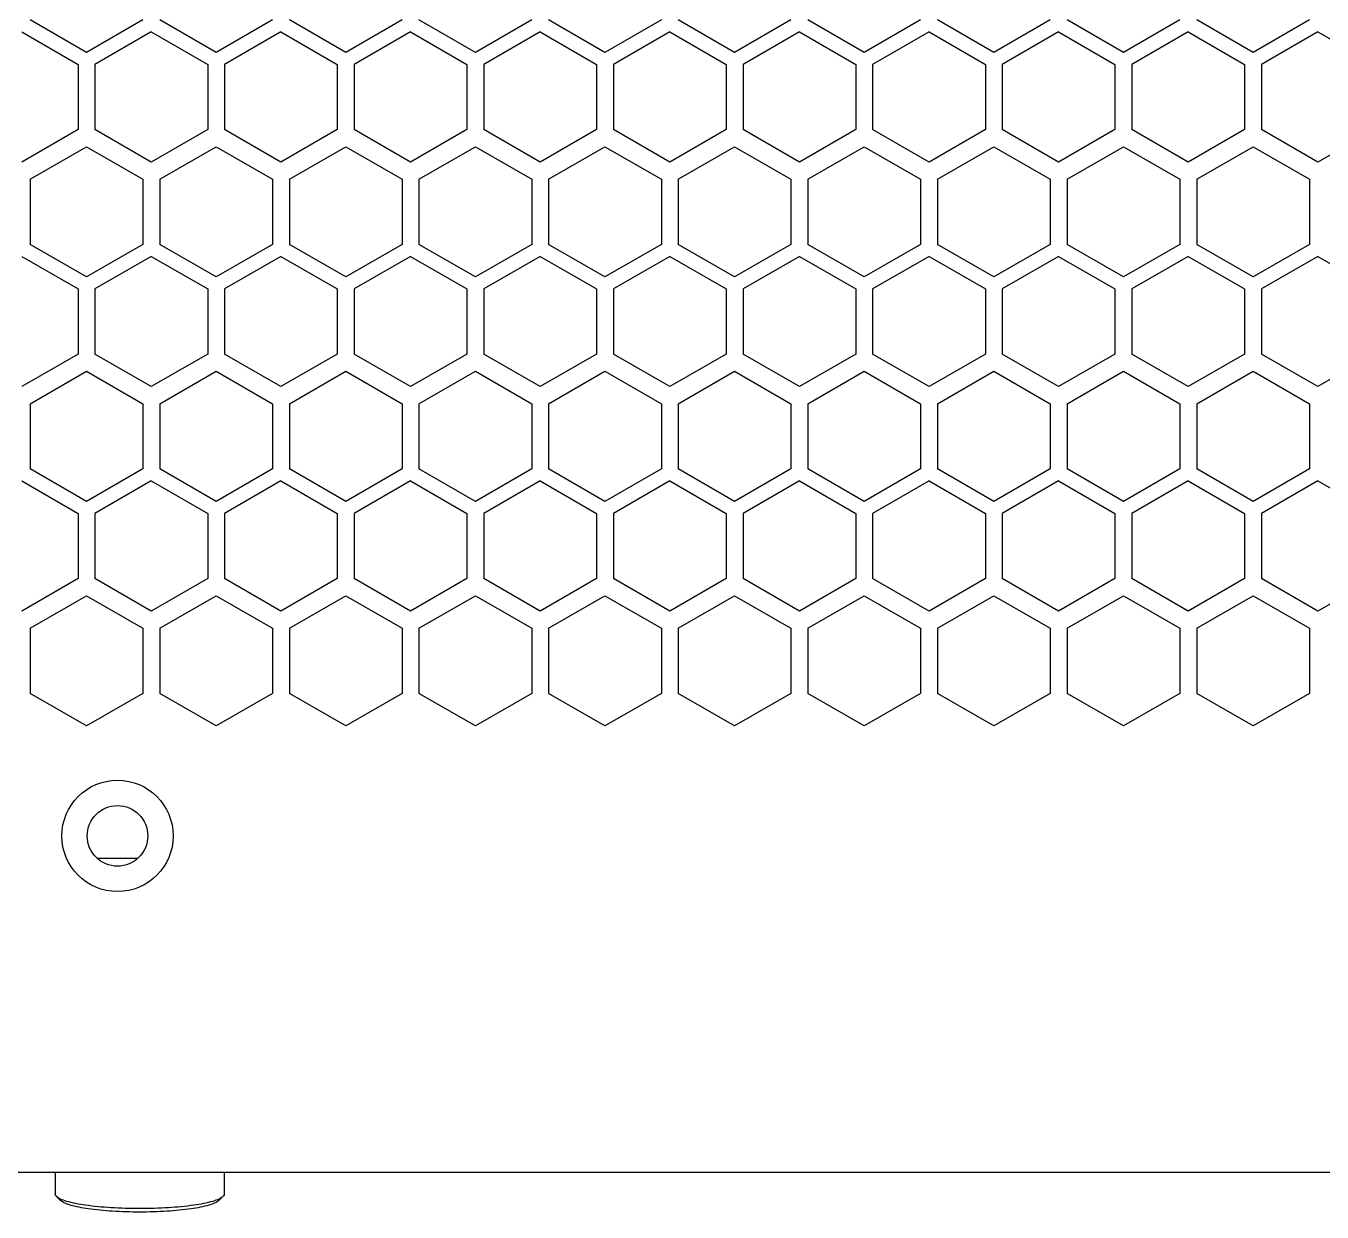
# Model space of a CAD drawing. Extents: x 61367 to 140945, y -1257 to 25588.
# Drawn here: x 91885.2 to 91977.2, y 15803.3 to 15887.5 of the extents above; entities that cross this region are included whole.
import ezdxf

# ---------------------------------------------------------------- set-up
doc = ezdxf.new("R2010")
doc.units = 0
doc.header["$MEASUREMENT"] = 0
doc.layers.get('0').update_dxf_attribs({"linetype": 'CONTINUOUS'})
for name, color, linetype in [('4215-0411-4-1_0', 7, 'CONTINUOUS'), ('4215-0412-2-1_0', 7, 'CONTINUOUS'), ('SONGBUTUO-M4-8_0', 7, 'CONTINUOUS')]:
    doc.layers.add(name, color=color, linetype=linetype)

# ---------------------------------------------------------------- blocks, each defined once
blk = doc.blocks.new('RYHTHYT')
at = {"layer": '4215-0411-4-1_0', "color": 7, "linetype": 'Continuous'}
blk.add_line((-33026.251, -67865.24), (-33029.071, -67865.24), dxfattribs=at)
at = {"layer": '4215-0412-2-1_0', "color": 7, "linetype": 'Continuous'}
for p, q in [((-33029.861, -67808.035), (-33033.862, -67805.725)), ((-33025.86, -67805.725), (-33029.861, -67808.035)), ((-33020.661, -67808.035), (-33024.662, -67805.725)), ((-33016.66, -67805.725), (-33020.661, -67808.035)), ((-33011.461, -67808.035), (-33015.462, -67805.725)), ((-33007.46, -67805.725), (-33011.461, -67808.035)), ((-33002.261, -67808.035), (-33006.262, -67805.725)), ((-32998.26, -67805.725), (-33002.261, -67808.035)), ((-32993.061, -67808.035), (-32997.062, -67805.725)), ((-32989.06, -67805.725), (-32993.061, -67808.035)), ((-32983.861, -67808.035), (-32987.862, -67805.725)), ((-32979.86, -67805.725), (-32983.861, -67808.035)), ((-32974.661, -67808.035), (-32978.662, -67805.725)), ((-32970.66, -67805.725), (-32974.661, -67808.035)), ((-32965.461, -67808.035), (-32969.462, -67805.725)), ((-32961.46, -67805.725), (-32965.461, -67808.035)), ((-32956.261, -67808.035), (-32960.262, -67805.725)), ((-32952.26, -67805.725), (-32956.261, -67808.035)), ((-32947.061, -67808.035), (-32951.062, -67805.725)), ((-32943.06, -67805.725), (-32947.061, -67808.035)), ((-33034.461, -67806.575), (-33030.46, -67808.885)), ((-33025.261, -67806.575), (-33029.262, -67808.885)), ((-33025.261, -67806.575), (-33021.26, -67808.885)), ((-33016.061, -67806.575), (-33020.062, -67808.885)), ((-33016.061, -67806.575), (-33012.06, -67808.885)), ((-33006.861, -67806.575), (-33010.862, -67808.885)), ((-33006.861, -67806.575), (-33002.86, -67808.885)), ((-32997.661, -67806.575), (-33001.662, -67808.885)), ((-32997.661, -67806.575), (-32993.66, -67808.885)), ((-32988.461, -67806.575), (-32992.462, -67808.885)), ((-32988.461, -67806.575), (-32984.46, -67808.885)), ((-32979.261, -67806.575), (-32983.262, -67808.885)), ((-32979.261, -67806.575), (-32975.26, -67808.885)), ((-32970.061, -67806.575), (-32974.062, -67808.885)), ((-32970.061, -67806.575), (-32966.06, -67808.885)), ((-32960.861, -67806.575), (-32964.862, -67808.885)), ((-32960.861, -67806.575), (-32956.86, -67808.885)), ((-32951.661, -67806.575), (-32955.662, -67808.885)), ((-32951.661, -67806.575), (-32947.66, -67808.885)), ((-32942.461, -67806.575), (-32946.462, -67808.885)), ((-32942.461, -67806.575), (-32938.46, -67808.885)), ((-33030.46, -67808.885), (-33030.46, -67813.505)), ((-33029.262, -67808.885), (-33029.262, -67813.505)), ((-33021.26, -67808.885), (-33021.26, -67813.505)), ((-33020.062, -67808.885), (-33020.062, -67813.505)), ((-33012.06, -67808.885), (-33012.06, -67813.505)), ((-33010.862, -67808.885), (-33010.862, -67813.505)), ((-33002.86, -67808.885), (-33002.86, -67813.505)), ((-33001.662, -67808.885), (-33001.662, -67813.505)), ((-32993.66, -67808.885), (-32993.66, -67813.505)), ((-32992.462, -67808.885), (-32992.462, -67813.505)), ((-32984.46, -67808.885), (-32984.46, -67813.505)), ((-32983.262, -67808.885), (-32983.262, -67813.505)), ((-32975.26, -67808.885), (-32975.26, -67813.505)), ((-32974.062, -67808.885), (-32974.062, -67813.505)), ((-32966.06, -67808.885), (-32966.06, -67813.505)), ((-32964.862, -67808.885), (-32964.862, -67813.505)), ((-32956.86, -67808.885), (-32956.86, -67813.505)), ((-32955.662, -67808.885), (-32955.662, -67813.505)), ((-32947.66, -67808.885), (-32947.66, -67813.505)), ((-32946.462, -67808.885), (-32946.462, -67813.505)), ((-33030.46, -67813.505), (-33034.461, -67815.815)), ((-33025.261, -67815.815), (-33029.262, -67813.505)), ((-33021.26, -67813.505), (-33025.261, -67815.815)), ((-33016.061, -67815.815), (-33020.062, -67813.505)), ((-33012.06, -67813.505), (-33016.061, -67815.815)), ((-33006.861, -67815.815), (-33010.862, -67813.505)), ((-33002.86, -67813.505), (-33006.861, -67815.815)), ((-32997.661, -67815.815), (-33001.662, -67813.505)), ((-32993.66, -67813.505), (-32997.661, -67815.815)), ((-32988.461, -67815.815), (-32992.462, -67813.505)), ((-32984.46, -67813.505), (-32988.461, -67815.815)), ((-32979.261, -67815.815), (-32983.262, -67813.505)), ((-32975.26, -67813.505), (-32979.261, -67815.815)), ((-32970.061, -67815.815), (-32974.062, -67813.505)), ((-32966.06, -67813.505), (-32970.061, -67815.815)), ((-32960.861, -67815.815), (-32964.862, -67813.505)), ((-32956.86, -67813.505), (-32960.861, -67815.815)), ((-32951.661, -67815.815), (-32955.662, -67813.505)), ((-32947.66, -67813.505), (-32951.661, -67815.815)), ((-32942.461, -67815.815), (-32946.462, -67813.505)), ((-32938.46, -67813.505), (-32942.461, -67815.815)), ((-33033.862, -67817.035), (-33029.861, -67814.725)), ((-33029.861, -67814.725), (-33025.86, -67817.035)), ((-33024.662, -67817.035), (-33020.661, -67814.725)), ((-33020.661, -67814.725), (-33016.66, -67817.035)), ((-33015.462, -67817.035), (-33011.461, -67814.725)), ((-33011.461, -67814.725), (-33007.46, -67817.035)), ((-33006.262, -67817.035), (-33002.261, -67814.725)), ((-33002.261, -67814.725), (-32998.26, -67817.035)), ((-32997.062, -67817.035), (-32993.061, -67814.725)), ((-32993.061, -67814.725), (-32989.06, -67817.035)), ((-32987.862, -67817.035), (-32983.861, -67814.725)), ((-32983.861, -67814.725), (-32979.86, -67817.035)), ((-32978.662, -67817.035), (-32974.661, -67814.725)), ((-32974.661, -67814.725), (-32970.66, -67817.035)), ((-32969.462, -67817.035), (-32965.461, -67814.725)), ((-32965.461, -67814.725), (-32961.46, -67817.035)), ((-32960.262, -67817.035), (-32956.261, -67814.725)), ((-32956.261, -67814.725), (-32952.26, -67817.035)), ((-32951.062, -67817.035), (-32947.061, -67814.725)), ((-32947.061, -67814.725), (-32943.06, -67817.035)), ((-33033.862, -67817.035), (-33033.862, -67821.655)), ((-33025.86, -67817.035), (-33025.86, -67821.655)), ((-33024.662, -67817.035), (-33024.662, -67821.655)), ((-33016.66, -67817.035), (-33016.66, -67821.655)), ((-33015.462, -67817.035), (-33015.462, -67821.655)), ((-33007.46, -67817.035), (-33007.46, -67821.655)), ((-33006.262, -67817.035), (-33006.262, -67821.655)), ((-32998.26, -67817.035), (-32998.26, -67821.655)), ((-32997.062, -67817.035), (-32997.062, -67821.655)), ((-32989.06, -67817.035), (-32989.06, -67821.655)), ((-32987.862, -67817.035), (-32987.862, -67821.655)), ((-32979.86, -67817.035), (-32979.86, -67821.655)), ((-32978.662, -67817.035), (-32978.662, -67821.655)), ((-32970.66, -67817.035), (-32970.66, -67821.655)), ((-32969.462, -67817.035), (-32969.462, -67821.655)), ((-32961.46, -67817.035), (-32961.46, -67821.655)), ((-32960.262, -67817.035), (-32960.262, -67821.655)), ((-32952.26, -67817.035), (-32952.26, -67821.655)), ((-32951.062, -67817.035), (-32951.062, -67821.655)), ((-32943.06, -67817.035), (-32943.06, -67821.655)), ((-33029.861, -67823.965), (-33033.862, -67821.655)), ((-33025.86, -67821.655), (-33029.861, -67823.965)), ((-33020.661, -67823.965), (-33024.662, -67821.655)), ((-33016.66, -67821.655), (-33020.661, -67823.965)), ((-33011.461, -67823.965), (-33015.462, -67821.655)), ((-33007.46, -67821.655), (-33011.461, -67823.965)), ((-33002.261, -67823.965), (-33006.262, -67821.655)), ((-32998.26, -67821.655), (-33002.261, -67823.965)), ((-32993.061, -67823.965), (-32997.062, -67821.655)), ((-32989.06, -67821.655), (-32993.061, -67823.965)), ((-32983.861, -67823.965), (-32987.862, -67821.655)), ((-32979.86, -67821.655), (-32983.861, -67823.965)), ((-32974.661, -67823.965), (-32978.662, -67821.655)), ((-32970.66, -67821.655), (-32974.661, -67823.965)), ((-32965.461, -67823.965), (-32969.462, -67821.655)), ((-32961.46, -67821.655), (-32965.461, -67823.965)), ((-32956.261, -67823.965), (-32960.262, -67821.655)), ((-32952.26, -67821.655), (-32956.261, -67823.965)), ((-32947.061, -67823.965), (-32951.062, -67821.655)), ((-32943.06, -67821.655), (-32947.061, -67823.965)), ((-33034.461, -67822.505), (-33030.46, -67824.815)), ((-33025.261, -67822.505), (-33029.262, -67824.815)), ((-33025.261, -67822.505), (-33021.26, -67824.815)), ((-33016.061, -67822.505), (-33020.062, -67824.815)), ((-33016.061, -67822.505), (-33012.06, -67824.815)), ((-33006.861, -67822.505), (-33010.862, -67824.815)), ((-33006.861, -67822.505), (-33002.86, -67824.815)), ((-32997.661, -67822.505), (-33001.662, -67824.815)), ((-32997.661, -67822.505), (-32993.66, -67824.815)), ((-32988.461, -67822.505), (-32992.462, -67824.815)), ((-32988.461, -67822.505), (-32984.46, -67824.815)), ((-32979.261, -67822.505), (-32983.262, -67824.815)), ((-32979.261, -67822.505), (-32975.26, -67824.815)), ((-32970.061, -67822.505), (-32974.062, -67824.815)), ((-32970.061, -67822.505), (-32966.06, -67824.815)), ((-32960.861, -67822.505), (-32964.862, -67824.815)), ((-32960.861, -67822.505), (-32956.86, -67824.815)), ((-32951.661, -67822.505), (-32955.662, -67824.815)), ((-32951.661, -67822.505), (-32947.66, -67824.815)), ((-32942.461, -67822.505), (-32946.462, -67824.815)), ((-32942.461, -67822.505), (-32938.46, -67824.815)), ((-33030.46, -67824.815), (-33030.46, -67829.435)), ((-33029.262, -67824.815), (-33029.262, -67829.435)), ((-33021.26, -67824.815), (-33021.26, -67829.435)), ((-33020.062, -67824.815), (-33020.062, -67829.435)), ((-33012.06, -67824.815), (-33012.06, -67829.435)), ((-33010.862, -67824.815), (-33010.862, -67829.435)), ((-33002.86, -67824.815), (-33002.86, -67829.435)), ((-33001.662, -67824.815), (-33001.662, -67829.435)), ((-32993.66, -67824.815), (-32993.66, -67829.435)), ((-32992.462, -67824.815), (-32992.462, -67829.435)), ((-32984.46, -67824.815), (-32984.46, -67829.435)), ((-32983.262, -67824.815), (-32983.262, -67829.435)), ((-32975.26, -67824.815), (-32975.26, -67829.435)), ((-32974.062, -67824.815), (-32974.062, -67829.435)), ((-32966.06, -67824.815), (-32966.06, -67829.435)), ((-32964.862, -67824.815), (-32964.862, -67829.435)), ((-32956.86, -67824.815), (-32956.86, -67829.435)), ((-32955.662, -67824.815), (-32955.662, -67829.435)), ((-32947.66, -67824.815), (-32947.66, -67829.435)), ((-32946.462, -67824.815), (-32946.462, -67829.435)), ((-33030.46, -67829.435), (-33034.461, -67831.745)), ((-33025.261, -67831.745), (-33029.262, -67829.435)), ((-33021.26, -67829.435), (-33025.261, -67831.745)), ((-33016.061, -67831.745), (-33020.062, -67829.435)), ((-33012.06, -67829.435), (-33016.061, -67831.745)), ((-33006.861, -67831.745), (-33010.862, -67829.435)), ((-33002.86, -67829.435), (-33006.861, -67831.745)), ((-32997.661, -67831.745), (-33001.662, -67829.435)), ((-32993.66, -67829.435), (-32997.661, -67831.745)), ((-32988.461, -67831.745), (-32992.462, -67829.435)), ((-32984.46, -67829.435), (-32988.461, -67831.745)), ((-32979.261, -67831.745), (-32983.262, -67829.435)), ((-32975.26, -67829.435), (-32979.261, -67831.745)), ((-32970.061, -67831.745), (-32974.062, -67829.435)), ((-32966.06, -67829.435), (-32970.061, -67831.745)), ((-32960.861, -67831.745), (-32964.862, -67829.435)), ((-32956.86, -67829.435), (-32960.861, -67831.745)), ((-32951.661, -67831.745), (-32955.662, -67829.435)), ((-32947.66, -67829.435), (-32951.661, -67831.745)), ((-32942.461, -67831.745), (-32946.462, -67829.435)), ((-32938.46, -67829.435), (-32942.461, -67831.745)), ((-33033.862, -67832.965), (-33029.861, -67830.655)), ((-33029.861, -67830.655), (-33025.86, -67832.965)), ((-33024.662, -67832.965), (-33020.661, -67830.655)), ((-33020.661, -67830.655), (-33016.66, -67832.965)), ((-33015.462, -67832.965), (-33011.461, -67830.655)), ((-33011.461, -67830.655), (-33007.46, -67832.965)), ((-33006.262, -67832.965), (-33002.261, -67830.655)), ((-33002.261, -67830.655), (-32998.26, -67832.965)), ((-32997.062, -67832.965), (-32993.061, -67830.655)), ((-32993.061, -67830.655), (-32989.06, -67832.965)), ((-32987.862, -67832.965), (-32983.861, -67830.655)), ((-32983.861, -67830.655), (-32979.86, -67832.965)), ((-32978.662, -67832.965), (-32974.661, -67830.655)), ((-32974.661, -67830.655), (-32970.66, -67832.965)), ((-32969.462, -67832.965), (-32965.461, -67830.655)), ((-32965.461, -67830.655), (-32961.46, -67832.965)), ((-32960.262, -67832.965), (-32956.261, -67830.655)), ((-32956.261, -67830.655), (-32952.26, -67832.965)), ((-32951.062, -67832.965), (-32947.061, -67830.655)), ((-32947.061, -67830.655), (-32943.06, -67832.965)), ((-33033.862, -67832.965), (-33033.862, -67837.585)), ((-33025.86, -67832.965), (-33025.86, -67837.585)), ((-33024.662, -67832.965), (-33024.662, -67837.585)), ((-33016.66, -67832.965), (-33016.66, -67837.585)), ((-33015.462, -67832.965), (-33015.462, -67837.585)), ((-33007.46, -67832.965), (-33007.46, -67837.585)), ((-33006.262, -67832.965), (-33006.262, -67837.585)), ((-32998.26, -67832.965), (-32998.26, -67837.585)), ((-32997.062, -67832.965), (-32997.062, -67837.585)), ((-32989.06, -67832.965), (-32989.06, -67837.585)), ((-32987.862, -67832.965), (-32987.862, -67837.585)), ((-32979.86, -67832.965), (-32979.86, -67837.585)), ((-32978.662, -67832.965), (-32978.662, -67837.585)), ((-32970.66, -67832.965), (-32970.66, -67837.585)), ((-32969.462, -67832.965), (-32969.462, -67837.585)), ((-32961.46, -67832.965), (-32961.46, -67837.585)), ((-32960.262, -67832.965), (-32960.262, -67837.585)), ((-32952.26, -67832.965), (-32952.26, -67837.585)), ((-32951.062, -67832.965), (-32951.062, -67837.585)), ((-32943.06, -67832.965), (-32943.06, -67837.585)), ((-33029.861, -67839.895), (-33033.862, -67837.585)), ((-33025.86, -67837.585), (-33029.861, -67839.895)), ((-33020.661, -67839.895), (-33024.662, -67837.585)), ((-33016.66, -67837.585), (-33020.661, -67839.895)), ((-33011.461, -67839.895), (-33015.462, -67837.585)), ((-33007.46, -67837.585), (-33011.461, -67839.895)), ((-33002.261, -67839.895), (-33006.262, -67837.585)), ((-32998.26, -67837.585), (-33002.261, -67839.895)), ((-32993.061, -67839.895), (-32997.062, -67837.585)), ((-32989.06, -67837.585), (-32993.061, -67839.895)), ((-32983.861, -67839.895), (-32987.862, -67837.585)), ((-32979.86, -67837.585), (-32983.861, -67839.895)), ((-32974.661, -67839.895), (-32978.662, -67837.585)), ((-32970.66, -67837.585), (-32974.661, -67839.895)), ((-32965.461, -67839.895), (-32969.462, -67837.585)), ((-32961.46, -67837.585), (-32965.461, -67839.895)), ((-32956.261, -67839.895), (-32960.262, -67837.585)), ((-32952.26, -67837.585), (-32956.261, -67839.895)), ((-32947.061, -67839.895), (-32951.062, -67837.585)), ((-32943.06, -67837.585), (-32947.061, -67839.895)), ((-33034.461, -67838.435), (-33030.46, -67840.745)), ((-33025.261, -67838.435), (-33029.262, -67840.745)), ((-33025.261, -67838.435), (-33021.26, -67840.745)), ((-33016.061, -67838.435), (-33020.062, -67840.745)), ((-33016.061, -67838.435), (-33012.06, -67840.745)), ((-33006.861, -67838.435), (-33010.862, -67840.745)), ((-33006.861, -67838.435), (-33002.86, -67840.745)), ((-32997.661, -67838.435), (-33001.662, -67840.745)), ((-32997.661, -67838.435), (-32993.66, -67840.745)), ((-32988.461, -67838.435), (-32992.462, -67840.745)), ((-32988.461, -67838.435), (-32984.46, -67840.745)), ((-32979.261, -67838.435), (-32983.262, -67840.745)), ((-32979.261, -67838.435), (-32975.26, -67840.745)), ((-32970.061, -67838.435), (-32974.062, -67840.745)), ((-32970.061, -67838.435), (-32966.06, -67840.745)), ((-32960.861, -67838.435), (-32964.862, -67840.745)), ((-32960.861, -67838.435), (-32956.86, -67840.745)), ((-32951.661, -67838.435), (-32955.662, -67840.745)), ((-32951.661, -67838.435), (-32947.66, -67840.745)), ((-32942.461, -67838.435), (-32946.462, -67840.745)), ((-32942.461, -67838.435), (-32938.46, -67840.745)), ((-33030.46, -67840.745), (-33030.46, -67845.365)), ((-33029.262, -67840.745), (-33029.262, -67845.365)), ((-33021.26, -67840.745), (-33021.26, -67845.365)), ((-33020.062, -67840.745), (-33020.062, -67845.365)), ((-33012.06, -67840.745), (-33012.06, -67845.365)), ((-33010.862, -67840.745), (-33010.862, -67845.365)), ((-33002.86, -67840.745), (-33002.86, -67845.365)), ((-33001.662, -67840.745), (-33001.662, -67845.365)), ((-32993.66, -67840.745), (-32993.66, -67845.365)), ((-32992.462, -67840.745), (-32992.462, -67845.365)), ((-32984.46, -67840.745), (-32984.46, -67845.365)), ((-32983.262, -67840.745), (-32983.262, -67845.365)), ((-32975.26, -67840.745), (-32975.26, -67845.365)), ((-32974.062, -67840.745), (-32974.062, -67845.365)), ((-32966.06, -67840.745), (-32966.06, -67845.365)), ((-32964.862, -67840.745), (-32964.862, -67845.365)), ((-32956.86, -67840.745), (-32956.86, -67845.365)), ((-32955.662, -67840.745), (-32955.662, -67845.365)), ((-32947.66, -67840.745), (-32947.66, -67845.365)), ((-32946.462, -67840.745), (-32946.462, -67845.365)), ((-33030.46, -67845.365), (-33034.461, -67847.675)), ((-33025.261, -67847.675), (-33029.262, -67845.365)), ((-33021.26, -67845.365), (-33025.261, -67847.675)), ((-33016.061, -67847.675), (-33020.062, -67845.365)), ((-33012.06, -67845.365), (-33016.061, -67847.675)), ((-33006.861, -67847.675), (-33010.862, -67845.365)), ((-33002.86, -67845.365), (-33006.861, -67847.675)), ((-32997.661, -67847.675), (-33001.662, -67845.365)), ((-32993.66, -67845.365), (-32997.661, -67847.675)), ((-32988.461, -67847.675), (-32992.462, -67845.365)), ((-32984.46, -67845.365), (-32988.461, -67847.675)), ((-32979.261, -67847.675), (-32983.262, -67845.365)), ((-32975.26, -67845.365), (-32979.261, -67847.675)), ((-32970.061, -67847.675), (-32974.062, -67845.365)), ((-32966.06, -67845.365), (-32970.061, -67847.675)), ((-32960.861, -67847.675), (-32964.862, -67845.365)), ((-32956.86, -67845.365), (-32960.861, -67847.675)), ((-32951.661, -67847.675), (-32955.662, -67845.365)), ((-32947.66, -67845.365), (-32951.661, -67847.675)), ((-32942.461, -67847.675), (-32946.462, -67845.365)), ((-32938.46, -67845.365), (-32942.461, -67847.675)), ((-33033.862, -67848.895), (-33029.861, -67846.585)), ((-33029.861, -67846.585), (-33025.86, -67848.895)), ((-33024.662, -67848.895), (-33020.661, -67846.585)), ((-33020.661, -67846.585), (-33016.66, -67848.895)), ((-33015.462, -67848.895), (-33011.461, -67846.585)), ((-33011.461, -67846.585), (-33007.46, -67848.895)), ((-33006.262, -67848.895), (-33002.261, -67846.585)), ((-33002.261, -67846.585), (-32998.26, -67848.895)), ((-32997.062, -67848.895), (-32993.061, -67846.585)), ((-32993.061, -67846.585), (-32989.06, -67848.895)), ((-32987.862, -67848.895), (-32983.861, -67846.585)), ((-32983.861, -67846.585), (-32979.86, -67848.895)), ((-32978.662, -67848.895), (-32974.661, -67846.585)), ((-32974.661, -67846.585), (-32970.66, -67848.895)), ((-32969.462, -67848.895), (-32965.461, -67846.585)), ((-32965.461, -67846.585), (-32961.46, -67848.895)), ((-32960.262, -67848.895), (-32956.261, -67846.585)), ((-32956.261, -67846.585), (-32952.26, -67848.895)), ((-32951.062, -67848.895), (-32947.061, -67846.585)), ((-32947.061, -67846.585), (-32943.06, -67848.895)), ((-33033.862, -67848.895), (-33033.862, -67853.515)), ((-33025.86, -67848.895), (-33025.86, -67853.515)), ((-33024.662, -67848.895), (-33024.662, -67853.515)), ((-33016.66, -67848.895), (-33016.66, -67853.515)), ((-33015.462, -67848.895), (-33015.462, -67853.515)), ((-33007.46, -67848.895), (-33007.46, -67853.515)), ((-33006.262, -67848.895), (-33006.262, -67853.515)), ((-32998.26, -67848.895), (-32998.26, -67853.515)), ((-32997.062, -67848.895), (-32997.062, -67853.515)), ((-32989.06, -67848.895), (-32989.06, -67853.515)), ((-32987.862, -67848.895), (-32987.862, -67853.515)), ((-32979.86, -67848.895), (-32979.86, -67853.515)), ((-32978.662, -67848.895), (-32978.662, -67853.515)), ((-32970.66, -67848.895), (-32970.66, -67853.515)), ((-32969.462, -67848.895), (-32969.462, -67853.515)), ((-32961.46, -67848.895), (-32961.46, -67853.515)), ((-32960.262, -67848.895), (-32960.262, -67853.515)), ((-32952.26, -67848.895), (-32952.26, -67853.515)), ((-32951.062, -67848.895), (-32951.062, -67853.515)), ((-32943.06, -67848.895), (-32943.06, -67853.515)), ((-33029.861, -67855.825), (-33033.862, -67853.515)), ((-33025.86, -67853.515), (-33029.861, -67855.825)), ((-33020.661, -67855.825), (-33024.662, -67853.515)), ((-33016.66, -67853.515), (-33020.661, -67855.825)), ((-33011.461, -67855.825), (-33015.462, -67853.515)), ((-33007.46, -67853.515), (-33011.461, -67855.825)), ((-33002.261, -67855.825), (-33006.262, -67853.515)), ((-32998.26, -67853.515), (-33002.261, -67855.825)), ((-32993.061, -67855.825), (-32997.062, -67853.515)), ((-32989.06, -67853.515), (-32993.061, -67855.825)), ((-32983.861, -67855.825), (-32987.862, -67853.515)), ((-32979.86, -67853.515), (-32983.861, -67855.825)), ((-32974.661, -67855.825), (-32978.662, -67853.515)), ((-32970.66, -67853.515), (-32974.661, -67855.825)), ((-32965.461, -67855.825), (-32969.462, -67853.515)), ((-32961.46, -67853.515), (-32965.461, -67855.825)), ((-32956.261, -67855.825), (-32960.262, -67853.515)), ((-32952.26, -67853.515), (-32956.261, -67855.825)), ((-32947.061, -67855.825), (-32951.062, -67853.515)), ((-32943.06, -67853.515), (-32947.061, -67855.825)), ((-33371.738, -67887.485), (-32681.584, -67887.485))]:
    blk.add_line(p, q, dxfattribs=at)
for radius in [3.95, 2.15]:
    blk.add_circle((-33027.661, -67863.629), radius, dxfattribs=at)
at = {"layer": 'SONGBUTUO-M4-8_0', "color": 7, "linetype": 'Continuous'}
for p, q in [((-33032.084, -67887.485), (-33032.084, -67889.04)), ((-33020.084, -67887.485), (-33020.084, -67889.04)), ((-33031.695, -67889.51), (-33031.99, -67889.224)), ((-33020.473, -67889.51), (-33020.178, -67889.224))]:
    blk.add_line(p, q, dxfattribs=at)
for points, knots in [([(-33031.99, -67889.224), (-33032.005, -67889.21), (-33032.052, -67889.159), (-33032.084, -67889.09), (-33032.084, -67889.04)], [0, 0, 0, 0, 0.293305, 1, 1, 1, 1]), ([(-33020.178, -67889.224), (-33020.255, -67889.299), (-33020.493, -67889.431), (-33021.174, -67889.667), (-33022.379, -67889.882), (-33024.113, -67890.046), (-33026.084, -67890.102), (-33028.055, -67890.046), (-33029.789, -67889.882), (-33030.994, -67889.667), (-33031.675, -67889.431), (-33031.912, -67889.299), (-33031.99, -67889.224)], [0, 0, 0, 0, 0.026891, 0.066115, 0.179624, 0.329933, 0.5, 0.670067, 0.820376, 0.933885, 0.973109, 1, 1, 1, 1]), ([(-33020.473, -67889.51), (-33020.547, -67889.582), (-33020.772, -67889.707), (-33021.419, -67889.931), (-33022.564, -67890.135), (-33024.212, -67890.291), (-33026.084, -67890.344), (-33027.956, -67890.291), (-33029.604, -67890.135), (-33030.749, -67889.931), (-33031.395, -67889.707), (-33031.621, -67889.582), (-33031.695, -67889.51)], [0, 0, 0, 0, 0.026894, 0.06612, 0.17963, 0.329937, 0.5, 0.670063, 0.82037, 0.93388, 0.973106, 1, 1, 1, 1]), ([(-33020.084, -67889.04), (-33020.084, -67889.09), (-33020.116, -67889.159), (-33020.163, -67889.21), (-33020.178, -67889.224)], [0, 0, 0, 0, 0.706695, 1, 1, 1, 1])]:
    blk.add_open_spline(points, degree=3, knots=knots, dxfattribs=at)

msp = doc.modelspace()

# ---------------------------------------------------------------- block references
at = {"lineweight": -3}
msp.add_blockref('RYHTHYT', (124919.399, 83693.606), dxfattribs=at)

doc.saveas('drawing.dxf')
